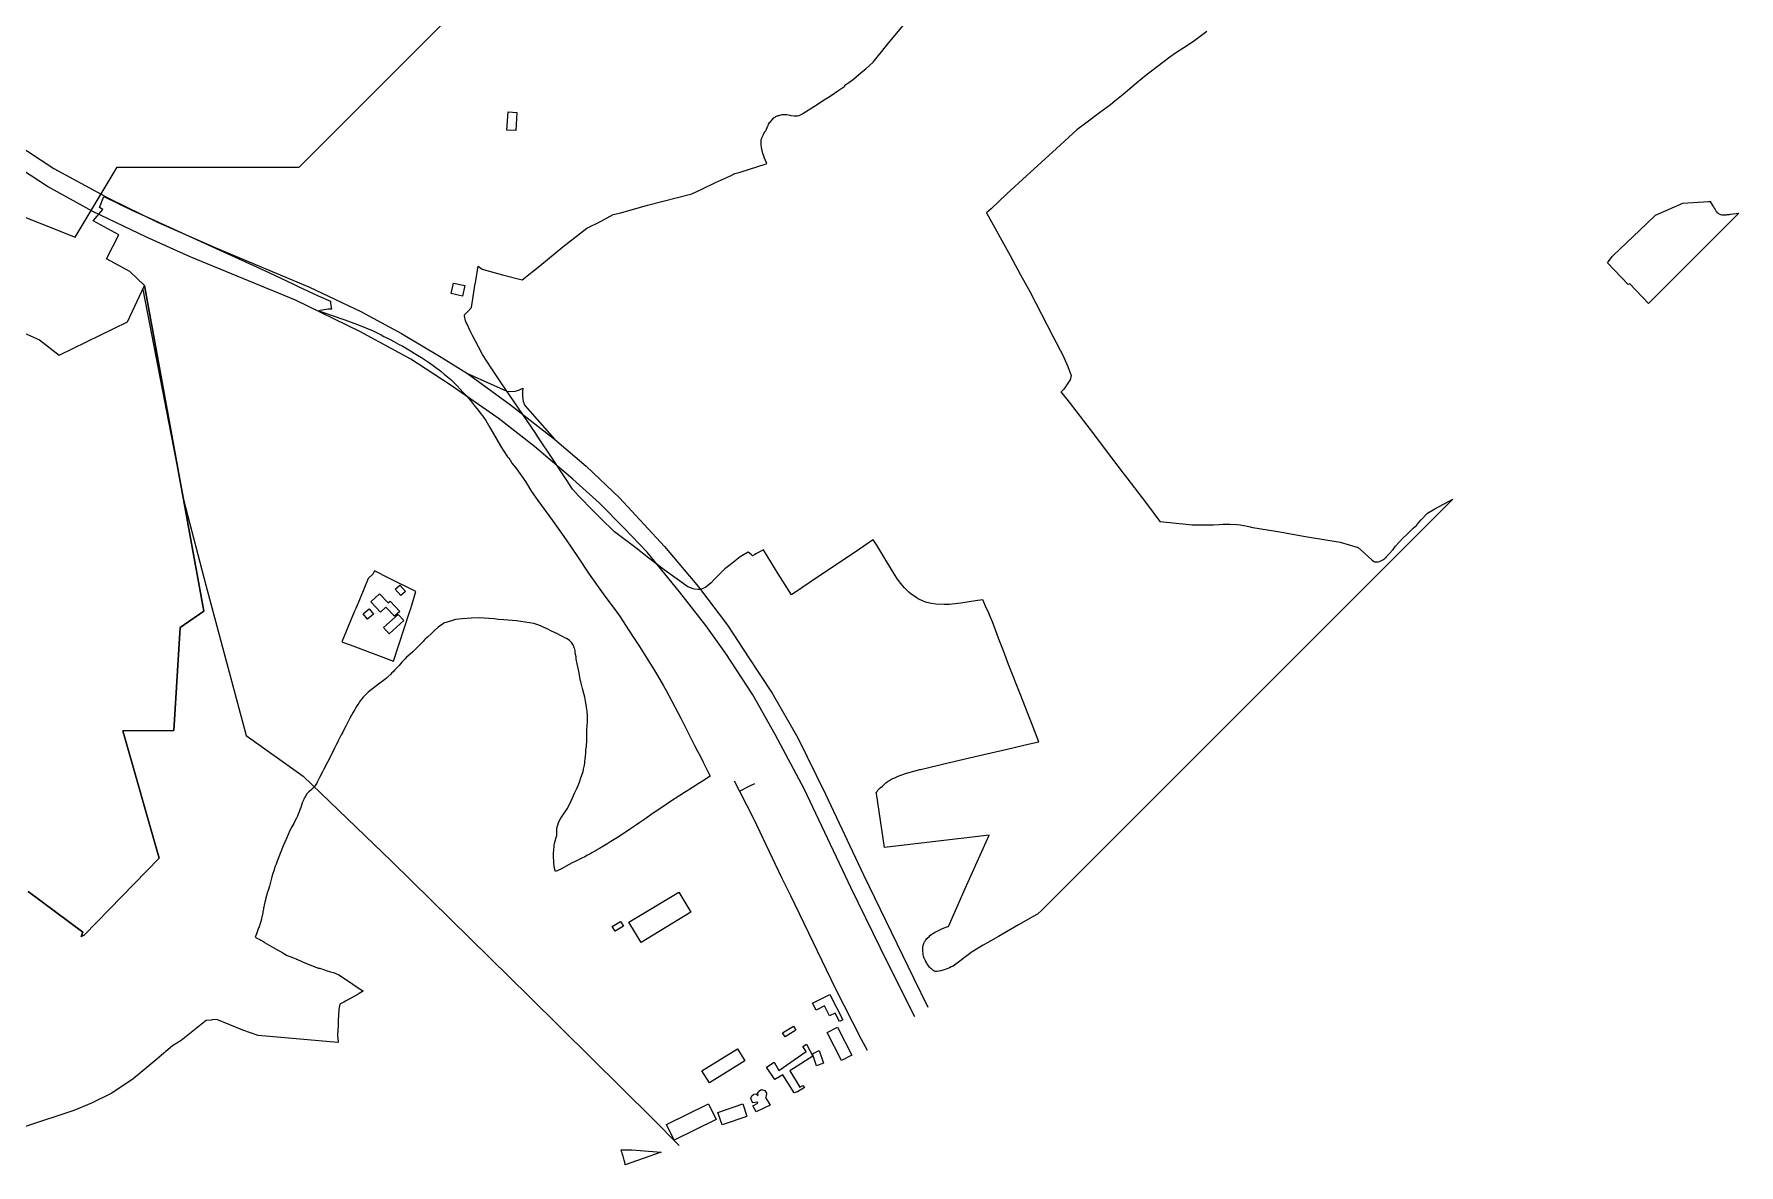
# Model space of a CAD drawing. Header units: metres. Extents: x 553506 to 563855, y 142925 to 150243.
# Drawn here: x 560496 to 561713, y 143603 to 144410 of the extents above; entities that cross this region are included whole.
import ezdxf

# ---------------------------------------------------------------- set-up
doc = ezdxf.new("R2010")
doc.units = ezdxf.units.M
for name, color, linetype in [('C-ANCIENT_WOODLAND', 94, 'Continuous'), ('C-BUILDINGS', 8, 'Continuous'), ('C-POWER_LINES', 6, 'Continuous'), ('C-ROADS', 33, 'Continuous'), ('E-132KV-UGC-ALT', 8, 'Continuous')]:
    doc.layers.add(name, color=color, linetype=linetype)

msp = doc.modelspace()

# ---------------------------------------------------------------- linework, layer by layer
at = {"layer": 'C-ANCIENT_WOODLAND'}
for points in [[(561333, 144411.9999), (561323.4999, 144404.7999), (561316.6, 144400.2999), (561310.8, 144396.3999), (561306.6999, 144393.6999), (561288.6999, 144379.8999), (561286.8999, 144378.4999), (561282.8999, 144375.0999), (561273.2999, 144366.9999), (561267.4, 144362.0999), (561264.2, 144359.5999), (561256.4, 144353.7999), (561246.8, 144346.5999), (561240.3999, 144341.6999), (561225.6999, 144328.3999), (561204.4, 144308.7999), (561190.4, 144295.9999), (561179.0674, 144285.4436), (561175.8, 144282.3999), (561192.6, 144251.9999), (561200.0999, 144238.1999), (561206.8, 144226.2999), (561223.0999, 144194.4999), (561225.6, 144189.8999), (561228.4, 144184.4999), (561228.6, 144184.1999), (561231.0999, 144179.1999), (561233.8999, 144172.6999), (561235.126, 144169.5268), (561235.6, 144168.2999), (561236.1799, 144166.3399), (561235.52, 144163.2699), (561233.87, 144160.75), (561231.8, 144157.5499), (561230.9878, 144156.6891), (561229.2999, 144154.8999), (561228.97, 144154.7899), (561234.8, 144147.3999), (561249.6999, 144127.6999), (561265, 144107.5999), (561274.1399, 144095.6399), (561275.9799, 144093.2399), (561290, 144074.8999), (561299.4999, 144062.0999), (561315.8999, 144060.4999), (561320.4999, 144059.9999), (561322.6, 144059.7999), (561327.2, 144059.5999), (561332.7999, 144059.5999), (561337.8, 144059.6999), (561341.8999, 144059.8999), (561344.8, 144060.0999), (561349.8, 144060.0999), (561354.4999, 144059.8999), (561357, 144059.6999), (561359.4, 144059.2999), (561359.7, 144059.1999), (561362, 144058.7999), (561364.2, 144058.1999), (561364.4, 144058.0999), (561383.8, 144054.8999), (561403.6, 144051.4999), (561428.2999, 144047.2999), (561441.0999, 144043.4999), (561451, 144034.7999), (561452, 144033.7999), (561452.2999, 144033.5999), (561452.6, 144033.4999), (561452.6999, 144033.3999), (561453, 144033.2999), (561453.6, 144033.2999), (561453.8999, 144033.2), (561454.2, 144033.2999), (561454.8999, 144033.2999), (561455.4999, 144033.3999), (561456.4999, 144033.5999), (561456.8999, 144033.7999), (561457.8999, 144034.2), (561458.2999, 144034.3999), (561458.8, 144034.6999), (561459.4, 144035.0999), (561459.8999, 144035.4999), (561460.1999, 144035.6999), (561460.6999, 144036.1), (561461.0999, 144036.4999), (561461.4, 144036.9999), (561463, 144038.7999), (561466.0999, 144042.1999), (561467.8999, 144044.4999), (561473.0999, 144050.0999), (561475.6, 144052.5999), (561478.4, 144055.4999), (561480.4, 144057.2999), (561482.6999, 144059.2999), (561483.4999, 144060.1999), (561484.2999, 144061.1999), (561484.4999, 144061.4), (561486.2, 144063.2999), (561490.6, 144067.9999), (561495.8999, 144071.1999), (561508.7307, 144078.0706), (561215.3301, 143784.6699), (561212.1372, 143781.776), (561209.17, 143780.13), (561198.57, 143774.2299), (561184.27, 143765.8299), (561173.37, 143759.53), (561168.57, 143756.73), (561164.87, 143754.33), (561162.67, 143752.73), (561159.07, 143750.0299), (561157.67, 143748.93), (561152.97, 143745.33), (561151.87, 143744.6299), (561150.67, 143744.13), (561149.47, 143743.53), (561148.17, 143743.0299), (561145.67, 143742.0299), (561143.17, 143741.2299), (561142.97, 143741.2299), (561141.77, 143740.93), (561140.57, 143740.73), (561139.67, 143740.73), (561138.87, 143740.93), (561138.47, 143741.13), (561138.17, 143741.2299), (561137.87, 143741.53), (561137.47, 143741.7299), (561137.17, 143741.93), (561136.27, 143742.8299), (561135.97, 143743.0299), (561135.37, 143743.6299), (561134.37, 143744.8299), (561133.97, 143745.53), (561133.47, 143746.2299), (561133.07, 143746.8299), (561132.77, 143747.53), (561132.67, 143747.6299), (561131.97, 143748.8299), (561131.37, 143750.2299), (561130.97, 143751.1299), (561130.77, 143751.8299), (561130.67, 143752.6299), (561130.47, 143753.4299), (561130.47, 143754.2299), (561130.37, 143755.0299), (561130.37, 143758.13), (561130.57, 143759.33), (561130.67, 143759.53), (561130.77, 143760.13), (561131.07, 143760.73), (561131.27, 143761.4299), (561131.5495, 143761.9889), (561131.57, 143762.0299), (561131.97, 143762.53), (561132.27, 143763.13), (561132.67, 143763.6299), (561133.17, 143764.33), (561134.97, 143766.13), (561135.57, 143766.6299), (561135.87, 143766.8299), (561136.67, 143767.4299), (561137.57, 143768.0299), (561138.57, 143768.53), (561139.47, 143769.13), (561140.07, 143769.4299), (561142.37, 143770.6299), (561144.4701, 143771.53), (561146.27, 143772.23), (561148.17, 143772.93), (561148.57, 143773.0299), (561160.47, 143800.0299), (561177.57, 143838.2299), (561171.5504, 143837.4481), (561169.87, 143837.2299), (561141.27, 143833.93), (561102.97, 143829.33), (561097.1826, 143867.8793), (561097.07, 143868.6299), (561097.67, 143869.4299), (561098.27, 143870.2299), (561098.47, 143870.53), (561099.17, 143871.2299), (561099.87, 143871.8299), (561101.47, 143873.0299), (561101.97, 143873.6299), (561103.9699, 143875.4299), (561104.77, 143876.13), (561105.57, 143876.73), (561107.37, 143877.73), (561107.57, 143877.93), (561108.97, 143878.5299), (561110.27, 143879.13), (561111.67, 143879.73), (561111.97, 143879.93), (561115.37, 143881.2299), (561118.77, 143882.33), (561119.57, 143882.6299), (561123.87, 143883.8299), (561128.2699, 143884.93), (561128.77, 143885.0299), (561134.57, 143886.4299), (561149.37, 143890.0299), (561170.67, 143894.93), (561190.47, 143899.63), (561206.47, 143903.33), (561213.07, 143904.8299), (561207.8997, 143918.3915), (561206.97, 143920.8299), (561199.87, 143939.0299), (561191.4701, 143960.0299), (561187.8599, 143969.7099), (561185.17, 143976.93), (561180.07, 143990.4299), (561178.47, 143994.33), (561176.87, 143997.93), (561175.8, 143999.9999), (561173.16, 144006.2299), (561168, 144005.4399), (561157.36, 144003.89), (561155.4299, 144003.4999), (561149.3799, 144002.8799), (561145.47, 144002.8799), (561139.53, 144003.1899), (561136.4599, 144003.57), (561133.16, 144004.3699), (561130.6, 144005.2799), (561127.0999, 144006.9999), (561125.6, 144007.9), (561123.8, 144009.0999), (561122.0999, 144010.2999), (561120.4, 144011.6999), (561117.2, 144014.6999), (561115.8, 144016.2999), (561114.4, 144017.9999), (561113.0999, 144019.6999), (561112.8999, 144019.9), (561111.6999, 144021.6999), (561110.4999, 144023.5999), (561104, 144034.4999), (561097.4999, 144045.2999), (561096.167, 144047.2482), (561094.8999, 144049.1), (561094.5087, 144048.8351), (561081.8999, 144040.2999), (561058, 144024.2999), (561036.52, 144009.6399), (561027.126, 144024.7752), (561016.51, 144041.8799), (561015.6, 144041.3999), (561011.6, 144039.2999), (561010.4, 144038.5999), (561008.7344, 144037.5359), (561007.6523, 144038.4198), (561005.5801, 144040.1127), (561000, 144036.8999), (560996.3799, 144034.0699), (560992.6999, 144031.13), (560991.6999, 144030.53), (560989.8999, 144029.0299), (560989, 144028.33), (560987.2, 144026.6299), (560986.93, 144026.3599), (560986.6, 144026.03), (560985.4, 144024.6299), (560981.4199, 144020.6599), (560979.32, 144018.25), (560975.51, 144015.2999), (560972.28, 144013.6699), (560970.91, 144013.5399), (560970.4999, 144013.51), (560970.16, 144013.4699), (560969.5799, 144013.4699), (560967.39, 144013.7599), (560966.29, 144014.0699), (560962.6, 144015.4199), (560945.5399, 144027.5499), (560934.7399, 144035.85), (560924.44, 144044.0499), (560910.0999, 144054.6999), (560900.4, 144064.2999), (560895, 144069.5999), (560884.8, 144080.2999), (560880.0999, 144085.2999), (560876.4, 144091.1999), (560865.6999, 144107.3999), (560855.4999, 144122.5999), (560853.9399, 144124.89), (560841.6, 144142.9999), (560829.2999, 144161.1999), (560822.0999, 144171.7), (560815.87, 144181.2299), (560813.04, 144186.6999), (560808.71, 144194.8599), (560807.09, 144198.2799), (560804.89, 144203.0799), (560804.29, 144204.18), (560803.89, 144205.4799), (560803.49, 144206.6799), (560803.29, 144207.48), (560803.23, 144207.9899), (560803.19, 144208.3799), (560803.09, 144209.1799), (560803, 144209.6999), (560805.79, 144212.3799), (560808.0599, 144215.01), (560808.0599, 144215.01), (560810.2944, 144228.8884), (560810.81, 144232.09), (560810.97, 144232.57), (560812.96, 144244.52), (560815.6999, 144242.1999), (560830.2, 144238.1999), (560844.2999, 144234.6999), (560856.8, 144244.6), (560873.4, 144258.0999), (560890.4999, 144271.5999), (560900.0999, 144276.2999), (560909.2999, 144281.1999), (560914.6, 144282.5999), (560933.8, 144287.8999), (560965.2999, 144296.0999), (560972.6, 144299.4999), (560982.2999, 144304.0999), (560993.0999, 144308.8999), (560996.2, 144310.4999), (561000, 144311.4999), (561018.4999, 144317.4999), (561019.01, 144317.6699), (561018, 144319.8999), (561017.0999, 144322.1), (561017, 144322.4999), (561016.2, 144324.7999), (561015.6, 144327.0999), (561015.4, 144327.7999), (561015.1, 144329.2999), (561014.8999, 144330.8999), (561014.8999, 144333.9999), (561015, 144334.5999), (561015.6, 144336.4), (561016.0999, 144337.3999), (561016.4999, 144338.4999), (561017.0999, 144339.6), (561017.7, 144340.5), (561018.2, 144341.0999), (561018.4999, 144341.5999), (561018.8, 144342.2), (561019.6, 144344.5999), (561019.8, 144344.8999), (561020.2, 144345.6999), (561020.6999, 144346.4), (561021.2, 144347.1999), (561021.6999, 144347.7999), (561022.4, 144348.7), (561024, 144350.3), (561024.2999, 144350.4999), (561024.8, 144350.8999), (561025.4, 144351.1999), (561025.8999, 144351.3999), (561026.4999, 144351.6999), (561027.1, 144351.9), (561027.4999, 144351.9999), (561028.2999, 144352.2999), (561029.0999, 144352.3999), (561029.8999, 144352.6), (561030.2, 144352.6), (561031, 144352.6999), (561031.6999, 144352.6999), (561032.4999, 144352.6), (561033.2999, 144352.6), (561035.2999, 144352.1999), (561036.2, 144351.9999), (561038.4999, 144351.7999), (561039, 144351.6999), (561040.8, 144351.6999), (561041.6999, 144351.9), (561042.0999, 144351.9999), (561043.0999, 144352.3999), (561043.4999, 144352.6), (561044.2999, 144353.2), (561044.6, 144353.3999), (561052.8999, 144358.7), (561060, 144363.0999), (561064.8, 144366.2999), (561069.6999, 144369.5999), (561074.7299, 144372.8999), (561074.6999, 144373.5999), (561077.6, 144375.6), (561080.8, 144377.9999), (561082.8, 144379.5999), (561086.4, 144382.5999), (561089.6999, 144385.3999), (561094.8, 144389.9999), (561104.6, 144402.2), (561131.4, 144434.6999)], [(560491.6391, 143798.0052), (560530.4706, 143768.8815), (560529.3001, 143765.777), (560531.48, 143766.7799), (560584.9793, 143821.8369), (560559.1799, 143912.5799), (560595.6265, 143912.8219), (560600.1799, 143986.4799), (560617, 143998.0799), (560574.5798, 144230.4897), (560564.1643, 144240.4886), (560547.4996, 144249.6542), (560556.2486, 144266.7356), (560537.9173, 144276.7345), (560544.8, 144284.8999), (560542.4999, 144286.2999), (560545.6199, 144294.0901), (560556.2, 144289), (560566, 144284.1), (560581.6, 144277.1999), (560623.0999, 144258.2), (560651.8999, 144245.1), (560663.3246, 144239.7816), (560680.8999, 144231.5999), (560684.3933, 144229.9327), (560694.4951, 144225.1114), (560698.4999, 144223.2), (560707.2999, 144219.3), (560707.53, 144217.69), (560708.0999, 144213.82), (560705.6999, 144213.5999), (560700.0999, 144212.7), (560698.99, 144212.4399), (560708.4999, 144209.1999), (560717.6, 144205.9999), (560726.8, 144202.7), (560735.6, 144199.2), (560737.4, 144198.3999), (560739.2, 144197.5), (560741.2999, 144196.5), (560743.4999, 144195.3999), (560745.6, 144194.3), (560748, 144192.9999), (560750.4, 144191.8), (560752.6999, 144190.5), (560755.8999, 144188.7999), (560759, 144187.1999), (560762.0999, 144185.3999), (560764.6, 144184), (560767.0999, 144182.4), (560769.4999, 144180.9), (560772.4, 144179.1), (560775.2, 144177.3), (560778, 144175.3999), (560786.0999, 144169.4), (560788.6, 144167.3999), (560793.4, 144163.3999), (560795.6999, 144161.1999), (560797.8999, 144158.9), (560802.0999, 144154.2), (560803.4, 144152.9), (560804.6999, 144151.5), (560805.8999, 144150.1), (560807.4, 144148.3999), (560810.2, 144144.8), (560811.8999, 144142.8), (560815.0999, 144138.7999), (560816.0999, 144137.3), (560817.2, 144135.9), (560818.2, 144134.3), (560821.0999, 144129.1), (560829.0999, 144115.7), (560833.2, 144109.1), (560833.8999, 144108.1999), (560834.6999, 144107.2), (560835.4, 144106.3), (560835.8999, 144105.3999), (560836.4, 144104.6), (560836.8999, 144103.7), (560839.69, 144100.49), (560846.68, 144090.57), (560851, 144083.5), (560855.4, 144077.1999), (560865.8, 144062.7999), (560875.6, 144049.1), (560883.8, 144036.9999), (560892.0999, 144024.5999), (560902.2, 144010.5), (560909.6789, 144000.3014), (560909.8999, 143999.9999), (560913.6999, 143994.7), (560920.6999, 143984.1), (560924.2999, 143978.5), (560928, 143972.7999), (560934, 143963.3), (560936.4, 143959.5999), (560938.8, 143955.7999), (560941, 143952.1999), (560945.2, 143944.7999), (560947.0999, 143941.3999), (560948.8999, 143937.9), (560957.6999, 143921.3), (560961.2, 143914.5999), (560965.2, 143906.3999), (560967.2999, 143902.1999), (560969.3999, 143898.1999), (560971.4999, 143894.3), (560973.4999, 143890.3), (560978.39, 143880.18), (560972.9799, 143876.79), (560967.9183, 143873.5681), (560967.7799, 143873.4799), (560963.9799, 143870.98), (560962.55, 143870.07), (560960.1799, 143868.58), (560956.88, 143866.38), (560953.48, 143864.2799), (560952.7382, 143863.7855), (560950.1799, 143862.0799), (560944.08, 143857.9799), (560937.88, 143853.78), (560931.7799, 143849.58), (560928.3799, 143847.28), (560925.08, 143844.98), (560921.68, 143842.6799), (560917.08, 143839.6799), (560912.3799, 143836.5799), (560907.68, 143833.6799), (560905.3799, 143832.18), (560902.9799, 143830.6799), (560900.5799, 143829.2799), (560899.48, 143828.6799), (560898.5799, 143828.0799), (560897.5799, 143827.58), (560896.9799, 143827.1799), (560896.28, 143826.78), (560895.68, 143826.38), (560894.08, 143825.58), (560892.5799, 143824.6799), (560890.9799, 143823.78), (560888.9799, 143822.78), (560886.88, 143821.78), (560881.6799, 143819.18), (560879.9799, 143818.38), (560877.79, 143817.1999), (560871.7799, 143813.98), (560868.01, 143812.0899), (560867.4999, 143813.7), (560867.0999, 143816), (560866.8999, 143818.2), (560866.8, 143819.4), (560866.8, 143820.5), (560866.6999, 143821.4), (560866.6, 143822.4), (560866.6, 143824.9), (560866.8, 143828.1), (560867, 143829.5), (560867.0999, 143831), (560867.4, 143832.4), (560867.4679, 143832.7739), (560867.6, 143833.5), (560868, 143834.6), (560868.2999, 143835.7), (560868.4999, 143836.5), (560868.6999, 143837.2), (560868.9, 143838), (560868.9, 143838.4), (560869, 143838.7), (560869, 143841.1), (560869.0999, 143842.5), (560869.2999, 143844), (560869.6999, 143845.4), (560870.2999, 143847), (560871, 143848.5999), (560871.8999, 143850.2), (560873.2999, 143852.5), (560875, 143854.7), (560876.4999, 143857), (560878.0999, 143860.1), (560879.4, 143863.2), (560880.8, 143866.4), (560881.6999, 143868.1), (560883.2999, 143871.5), (560884.2, 143873.7), (560885.0999, 143876), (560885.8999, 143878.3), (560887.6999, 143883.7), (560888.0999, 143885.2), (560888.6999, 143888.2), (560888.92, 143889.73), (560889.0999, 143891), (560889.2, 143892.4), (560889.6, 143896.8), (560889.8, 143899.1), (560890.0999, 143901.4), (560890.4999, 143906), (560890.4999, 143912.9), (560890.6999, 143916.7), (560890.8, 143918.5), (560890.8, 143920), (560890.8999, 143921.5), (560890.8, 143922.9), (560890.8, 143924.2), (560890.6999, 143925.5), (560890.6, 143926.7), (560890.4, 143928.2), (560890.0999, 143929.6), (560889.8999, 143931.1), (560889.4, 143933.9), (560888.9999, 143936.6001), (560888.4, 143939.4), (560887.4, 143942.8), (560886.2, 143947.6), (560885.4999, 143950.8), (560884.8999, 143954.1), (560883.4999, 143960.5), (560882.8999, 143963.7), (560882.6999, 143965.5), (560882.4, 143967.2), (560882.1999, 143968.9), (560882, 143969.9999), (560881.8, 143971), (560881.4999, 143972), (560880.9, 143973.6), (560880.4999, 143974.3), (560879.8, 143975.4), (560879, 143976.3), (560878.0999, 143977.2), (560877, 143977.9), (560875.8, 143978.5), (560874.6999, 143979.1), (560873, 143980.1), (560871.2, 143981), (560869.4999, 143981.9999), (560864.67, 143984.15), (560862.1399, 143985.37), (560856.2599, 143988.02), (560852.52, 143989.27), (560840.31, 143991.28), (560831.2599, 143991.93), (560827.1799, 143992.11), (560824.29, 143992.71), (560813.54, 143993.23), (560807.7399, 143993.02), (560801.37, 143992.52), (560799.13, 143992.47), (560796.7099, 143992.08), (560790, 143989.9499), (560788.7799, 143989.6801), (560787.28, 143988.78), (560784.28, 143986.58), (560781.68, 143984.38), (560779.28, 143981.88), (560776.7799, 143979.58), (560774.9799, 143977.98), (560774.1799, 143977.28), (560773.48, 143976.48), (560772.7799, 143975.78), (560772.1799, 143975.08), (560770.68, 143973.58), (560769.28, 143972.0799), (560767.7799, 143970.68), (560766.08, 143969.08), (560764.28, 143967.48), (560762.5799, 143965.88), (560761.3799, 143964.88), (560760.88, 143964.2801), (560760.3799, 143963.78), (560760.0393, 143963.3711), (560759.88, 143963.18), (560759.3799, 143962.68), (560758.3799, 143961.58), (560757.48, 143960.38), (560756.48, 143959.28), (560755.7799, 143958.58), (560755.08, 143957.78), (560754.3799, 143957.08), (560753.1799, 143955.98), (560752.08, 143954.8801), (560750.88, 143953.78), (560750.3799, 143953.18), (560748.3799, 143951.18), (560747.28, 143950.18), (560746.28, 143949.28), (560741.68, 143945.88), (560739.48, 143944.18), (560734.28, 143940.18), (560731.88, 143937.98), (560730.68, 143936.78), (560729.48, 143935.18), (560728.88, 143934.28), (560728.1799, 143933.38), (560727.5799, 143932.48), (560726.88, 143931.48), (560726.1799, 143930.38), (560725.48, 143929.18), (560724.78, 143927.88), (560723.5799, 143925.88), (560721.1799, 143921.68), (560719.3799, 143917.88), (560718.3799, 143915.88), (560717.28, 143913.78), (560716.1799, 143911.78), (560715.08, 143909.68), (560714.3799, 143908.28), (560713.5799, 143906.88), (560712.88, 143905.4799), (560712.08, 143903.78), (560711.1799, 143902.08), (560710.3799, 143900.28), (560709.48, 143898.68), (560708.68, 143896.98), (560707.7799, 143895.28), (560702.68, 143885.38), (560701.68, 143883.38), (560699.48, 143879.38), (560697.9799, 143876.08), (560697.5799, 143875.38), (560697.1799, 143874.58), (560696.7799, 143873.88), (560695.68, 143872.58), (560693.28, 143870.38), (560691.9799, 143868.98), (560690.5799, 143867.58), (560689.48, 143865.98), (560689.1799, 143865.38), (560688.88, 143864.68), (560688.48, 143863.98), (560688.08, 143863.08), (560687.68, 143862.08), (560687.28, 143861.18), (560686.68, 143859.58), (560686.1799, 143857.9799), (560685.5799, 143856.28), (560684.9799, 143854.78), (560684.3799, 143853.18), (560683.7799, 143851.68), (560683.1799, 143850.38), (560681.7799, 143847.78), (560681.1799, 143846.58), (560680.48, 143845.28), (560679.88, 143844.08), (560678.48, 143841.38), (560676.08, 143835.78), (560674.88, 143833.18), (560673.68, 143830.48), (560671.48, 143825.08), (560669.28, 143819.48), (560668.5799, 143817.48), (560667.7799, 143815.48), (560667.1799, 143813.48), (560665.9799, 143810.08), (560665.48, 143808.3799), (560663.78, 143801.68), (560662.8797, 143798.6791), (560662.28, 143796.88), (560661.9799, 143795.68), (560660.5799, 143790.28), (560660.08, 143788.18), (560659.9799, 143787.48), (560659.88, 143786.88), (560659.68, 143786.28), (560659.48, 143785.08), (560659.3799, 143784.58), (560659.1799, 143783.48), (560659.08, 143782.38), (560658.68, 143780.58), (560658.48, 143779.98), (560658.4351, 143779.6656), (560658.1345, 143778.5435), (560658.08, 143778.38), (560658.0484, 143778.2223), (560657.418, 143775.8689), (560657.3799, 143775.78), (560657.1799, 143774.98), (560656.38, 143772.78), (560656.08, 143771.98), (560655.5799, 143770.58), (560654.9799, 143769.18), (560654.48, 143767.78), (560653.68, 143765.28), (560655.8004, 143764.1422), (560656.38, 143763.78), (560656.9361, 143763.5328), (560657.7799, 143763.08), (560659.7298, 143761.8801), (560659.88, 143761.78), (560660.3799, 143761.48), (560661.9799, 143760.48), (560663.68, 143759.58), (560666.9799, 143757.78), (560668.5799, 143756.78), (560673.28, 143754.08), (560675.3799, 143752.88), (560676.5799, 143752.2799), (560677.1799, 143752.08), (560678.3799, 143751.48), (560679.28, 143751.18), (560680.28, 143750.78), (560682.8125, 143749.7589), (560682.9799, 143749.6801), (560683.7684, 143749.3734), (560686.48, 143748.28), (560687.9799, 143747.58), (560690.9799, 143746.38), (560696.2144, 143744.2386), (560696.68, 143743.98), (560697.5799, 143743.68), (560698.68, 143743.28), (560699.7799, 143743.08), (560700.88, 143742.78), (560702.63, 143742.13), (560703.1799, 143741.88), (560704.3799, 143741.48), (560707.3799, 143740.58), (560709.48, 143739.9799), (560713.2599, 143738.38), (560716.68, 143736.28), (560723.3298, 143731.8452), (560730.8199, 143726.85), (560730.1799, 143726.4799), (560727.9799, 143725.0799), (560727.1799, 143724.58), (560726.3799, 143724.18), (560725.48, 143723.6799), (560718.1799, 143719.6799), (560716.8556, 143718.9889), (560715.88, 143718.4799), (560713.9799, 143717.38), (560713.43, 143713.9199), (560713.4999, 143713.91), (560713.48, 143713.78), (560713.1799, 143709.6799), (560713.08, 143708.4799), (560712.9799, 143707.18), (560712.88, 143705.6799), (560712.88, 143702.58), (560712.48, 143695.38), (560712.9399, 143690.37), (560712.53, 143689.9999), (560655.69, 143695.18), (560644.75, 143698.81), (560626.16, 143706.42), (560622.8967, 143706.2243), (560622.2093, 143706.1566), (560618.6301, 143705.8039), (560600.8784, 143691.588), (560594.5502, 143687.6456), (560583.3931, 143678.2778), (560571.95, 143668.67), (560566.43, 143664.15), (560551.19, 143654.05), (560536.8199, 143646.77), (560524.2199, 143641.59), (560489.72, 143630.09)], [(560478.3407, 144201.3263), (560499.5883, 144191.7441), (560513.7534, 144180.912), (560562.4979, 144204.6593), (560574.5798, 144230.4897), (560617, 143998.0799), (560600.18, 143986.4799), (560595.6265, 143912.8219), (560559.18, 143912.5799), (560584.9793, 143821.8368), (560531.48, 143766.7799), (560529.3001, 143765.777), (560530.4707, 143768.8816), (560491.6391, 143798.0052)]]:
    msp.add_lwpolyline(points, dxfattribs=at)
for points in [[(561635.11, 144231.89), (561634, 144231.1999), (561619.2, 144246.8999), (561619.81, 144247.69), (561622.5372, 144251.2626), (561623.0999, 144251.9999), (561646.9405, 144274.5815), (561653.4, 144280.6999), (561672.8999, 144289.4999), (561691.39, 144290.53), (561692.4999, 144290.5399), (561694.2, 144287.7999), (561694.8, 144286.7999), (561695.4, 144285.8999), (561696, 144284.7999), (561696.4999, 144283.8999), (561696.8, 144283.4999), (561697.2, 144283.0999), (561697.2999, 144282.8999), (561698.0999, 144282.2999), (561698.4, 144281.9999), (561698.8, 144281.7999), (561699.2999, 144281.5999), (561699.8999, 144281.2999), (561700.8999, 144281.0999), (561701.2999, 144280.9999), (561703.2, 144280.9999), (561703.8, 144281.0999), (561704.3, 144281.1999), (561704.4999, 144281.1999), (561706.2, 144281.3999), (561707.0999, 144281.5999), (561712.9882, 144282.328), (561648.4986, 144217.8384), (561635.11, 144231.89)], [(560716.73, 143975.63), (560721.3799, 143973.98), (560752.3799, 143962.38), (560763.9799, 143998.0799), (560764.65, 143999.9999), (560768.28, 144012.18), (560749.5799, 144021.4799), (560738.7799, 144026.98), (560738.4999, 144026.38), (560737.68, 144024.58), (560734.4199, 144021.5199), (560728.08, 144006.2799), (560725.4, 143999.9999), (560724.5799, 143998.0799), (560715.48, 143976.0799), (560716.73, 143975.63)], [(560917.8, 143602.9999), (560917.4999, 143604.5999), (560917, 143606.1999), (560916.2999, 143608.9999), (560916, 143610.0999), (560915.6, 143611.2999), (560915.2999, 143612.3999), (560915, 143613.3999), (560922.6023, 143613.5057), (560943.4323, 143611.8642), (560917.8573, 143602.7133), (560917.8, 143602.9999)]]:
    msp.add_lwpolyline(points, close=True, dxfattribs=at)
at = {"layer": 'C-BUILDINGS'}
for points in [[(560833.3967, 144341.5861), (560834.2097, 144354.5112), (560840.4697, 144354.1172), (560839.6637, 144341.1923), (560833.3967, 144341.5861)], [(560801.7059, 144222.9397), (560793.4554, 144224.7852), (560795.1564, 144232.3623), (560803.414, 144230.517), (560801.7059, 144222.9397)], [(560748.628, 144003.9224), (560749.9874, 144005.2003), (560756.8258, 143997.957), (560753.0534, 143994.411), (560746.9388, 144000.8868), (560743.1189, 143997.2948), (560736.1429, 144004.6897), (560742.3761, 144010.5385), (560748.628, 144003.9224)], [(560753.6404, 144013.6843), (560756.9785, 144016.5711), (560760.9127, 144012.0306), (560757.5742, 144009.1549), (560753.6404, 144013.6843)], [(560733.8131, 143992.3738), (560730.6579, 143996.1707), (560735.0023, 143999.7679), (560738.1576, 143995.9711), (560733.8131, 143992.3738)], [(560749.3774, 143981.9641), (560745.3471, 143986.4459), (560755.8021, 143995.788), (560759.8254, 143991.306), (560749.3774, 143981.9641)], [(560964.7498, 143783.074), (560929.1161, 143761.5353), (560920.3818, 143775.909), (560956.0154, 143797.4477), (560964.7498, 143783.074)], [(560916.6438, 143773.0541), (560910.5908, 143769.4923), (560908.5076, 143773.011), (560914.5605, 143776.5728), (560916.6438, 143773.0541)], [(561073.1712, 143706.377), (561070.788, 143705.1671), (561067.7179, 143711.148), (561063.7304, 143709.1087), (561060.0939, 143716.196), (561054.171, 143713.1723), (561051.6523, 143718.0797), (561063.9454, 143724.3636), (561073.1712, 143706.377)], [(561039.6897, 143699.0067), (561032.0256, 143694.1589), (561030.2448, 143696.9524), (561037.9089, 143701.8002), (561039.6897, 143699.0067)], [(561069.4423, 143700.9957), (561079.6735, 143681.0707), (561072.2084, 143677.2419), (561061.9699, 143697.1779), (561069.4423, 143700.9957)], [(561003.2818, 143676.9312), (560977.9657, 143661.2913), (560972.5647, 143669.9817), (560997.8878, 143685.6218), (561003.2818, 143676.9312)], [(561030.4002, 143666.9618), (561024.5929, 143663.5968), (561018.827, 143672.5429), (561024.0639, 143676.0236), (561027.5394, 143670.0555), (561046.9602, 143683.5744), (561044.7317, 143687.2554), (561047.2125, 143688.9247), (561051.8439, 143680.4551), (561035.3846, 143669.7891), (561042.5945, 143658.3061), (561044.7641, 143659.4091), (561045.7518, 143657.8771), (561040.8858, 143654.9605), (561038.3568, 143654.2), (561030.4002, 143666.9618)], [(561059.3243, 143675.3024), (561054.4096, 143673.3788), (561051.6515, 143682.1297), (561056.2762, 143684.3781), (561059.3243, 143675.3024)], [(561012.2893, 143647.5851), (561009.1652, 143647.0198), (561008.1444, 143648.112), (561007.5156, 143650.0957), (561008.3532, 143651.9473), (561009.6221, 143653.2113), (561011.2607, 143653.3961), (561012.7051, 143652.1837), (561012.3757, 143653.7649), (561013.169, 143655.4704), (561015.2438, 143656.4703), (561017.5181, 143655.7958), (561018.6083, 143654.0491), (561018.441, 143651.7956), (561017.9096, 143650.8886), (561021.2195, 143645.3635), (561011.3144, 143640.6787), (561008.9906, 143644.9998), (561012.594, 143646.7933), (561012.2893, 143647.5851)], [(560982.7545, 143635.0519), (560952.8459, 143620.3703), (560947.3247, 143631.5612), (560977.2332, 143646.2428), (560982.7545, 143635.0519)], [(561004.6801, 143637.5409), (561003.8384, 143637.1428), (560986.9769, 143631.3776), (560983.9585, 143640.176), (561001.6959, 143646.2295), (561004.6801, 143637.5409)]]:
    msp.add_lwpolyline(points, close=True, dxfattribs=at)
at = {"layer": 'C-POWER_LINES'}
msp.add_lwpolyline([(560573.4373, 144227.7599), (560602.644, 144076.8814), (560618.4111, 144016.7266), (560647.0966, 143909.25), (560687.8833, 143880.2953), (560750.8685, 143819.6575), (560849.424, 143722.6916), (560937.4482, 143635.693), (560956.4418, 143616.5191)], dxfattribs=at)
at = {"layer": 'C-ROADS'}
for points in [[(560472.3888, 144338.9435), (560509.8804, 144314.103), (560549.014, 144292.9313), (560584.4519, 144275.6289), (560625.4361, 144257.4983), (560692.4244, 144229.3512), (560729.1832, 144212.1244), (560758.2173, 144196.2703), (560786.3746, 144179.376), (560805.12, 144167.6858), (560835.8538, 144145.3742), (560867.295, 144120.8143), (560889.9979, 144101.613), (560913.8539, 144079.1089), (560945.9452, 144044.3079), (560970.1937, 144015.539), (560990.9767, 143987.9638), (561006.1768, 143964.8441), (561022.7438, 143939.6413), (561041.03, 143907.5807), (561060.9246, 143867.5124), (561087.9111, 143809.9027), (561123.5958, 143736.2046), (561133.9564, 143715.3374)], [(561124.5629, 143708.3707), (561105.2906, 143746.7278), (561079.1374, 143800.2787), (561045.6283, 143871.3407), (561024.8669, 143910.0463), (561008.9335, 143938.2517), (560989.6995, 143967.9677), (560975.3532, 143987.7307), (560956.6399, 144011.7757), (560933.5227, 144040.1683), (560917.0043, 144057.3592), (560899.2832, 144075.4252), (560880.4584, 144092.3215), (560853.167, 144115.7311), (560827.117, 144135.9186), (560792.1789, 144160.2247), (560764.8167, 144178.0898), (560728.4535, 144197.8663), (560682.3644, 144220.1439), (560607.2862, 144251.0436), (560576.0869, 144265.0168), (560537.7901, 144283.3541), (560505.4251, 144301.2869), (560468.6576, 144325.115)], [(560805.12, 144167.6858), (560833.2426, 144155.265), (560835.9801, 144154.9833), (560839.3103, 144155.2099), (560841.8043, 144155.7776), (560844.757, 144157.3392)], [(560844.757, 144157.3392), (560844.4039, 144154.7571), (560844.5083, 144151.4213), (560844.9907, 144147.8526), (560846.0796, 144144.8036), (560867.295, 144120.8143)], [(560995.5879, 143876.8748), (560999.3141, 143869.6011), (561009.3082, 143850.0803), (561029.4108, 143807.8369), (561035.8384, 143795.183), (561067.8517, 143728.9936), (561086.3208, 143692.4646), (561090.5813, 143684.7469)], [(560999.3141, 143869.6011), (561006.6933, 143873.2602), (561010.4895, 143875.1487)]]:
    msp.add_lwpolyline(points, dxfattribs=at)
at = {"layer": 'E-132KV-UGC-ALT'}
msp.add_lwpolyline([(560475, 144285), (560525, 144265), (560555, 144315), (560685, 144315), (561625, 145255), (561655, 145325), (561625, 145705)], dxfattribs=at)

doc.saveas('drawing.dxf')
